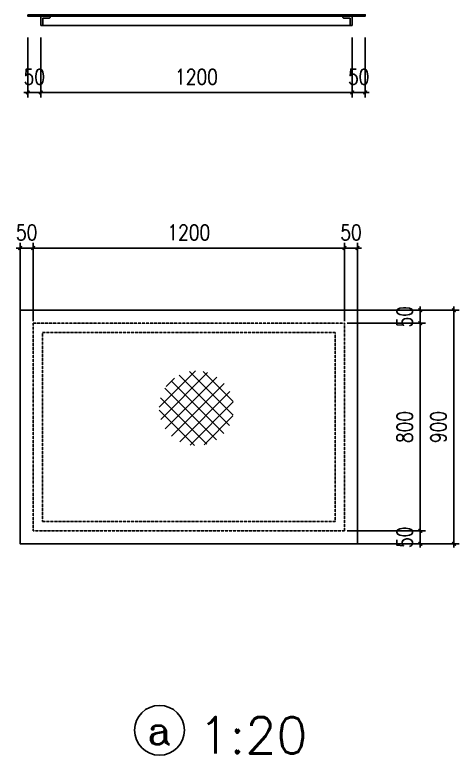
# Model space of a CAD drawing. Extents: x -1348811 to 123514, y -640545 to 749356.
# Drawn here: x -699337 to -695056, y 183123 to 190258 of the extents above; entities that cross this region are included whole.
import ezdxf
from ezdxf.enums import TextEntityAlignment as Align

# ---------------------------------------------------------------- set-up
doc = ezdxf.new("R2010")
doc.units = 0
doc.header["$LTSCALE"] = 10
doc.header["$MEASUREMENT"] = 0
doc.linetypes.add('DASH', pattern=[0.35, 0.25, -0.1])
doc.layers.get('0').update_dxf_attribs({"linetype": 'CONTINUOUS'})
doc.layers.get('Defpoints').update_dxf_attribs({"linetype": 'CONTINUOUS'})
for name, color, linetype in [('A-TEXT', 7, 'CONTINUOUS'), ('A_HATCH', 8, 'CONTINUOUS'), ('AXIS', 3, 'CONTINUOUS'), ('AXIS_TEXT', 7, 'CONTINUOUS'), ('QD', 5, 'CONTINUOUS'), ('STAIR', 9, 'CONTINUOUS')]:
    doc.layers.add(name, color=color, linetype=linetype)
doc.styles.add('_HZTXT', font='tjromans.shx', dxfattribs={"width": 0.8, "bigfont": 'tjhztxt.shx'})
doc.styles.add('COMPLEX', font='COMPLEX')
doc.styles.add('HZ', font='romans', dxfattribs={"width": 0.6, "bigfont": 'hztxt'})
doc.dimstyles.new('DIMN50', dxfattribs={"dimscale": 0.5, "dimtxt": 300, "dimasz": 0.5, "dimexe": 100, "dimexo": 100, "dimgap": 150, "dimtad": 1, "dimdec": 0, "dimzin": 0, "dimdsep": 46, "dimtxsty": '_HZTXT', "dimblk": '_DIMX', "dimcen": 0.09, "dimclrt": 7, "dimadec": 1, "dimazin": 0, "dimtfac": 1, "dimtdec": 0, "dimtix": 1, "dimtmove": 2, "dimatfit": 3, "dimldrblk": 'ARCHTICK', "dimfxl": 0, "dimtolj": 1, "dimtzin": 0, "dimarcsym": 0})

# ---------------------------------------------------------------- blocks, each defined once
blk = doc.blocks.new('_DIMX')
blk.add_line((-150, 0), (150, 0))
at = {"const_width": 50}
blk.add_lwpolyline([(-70, -70), (70, 70)], dxfattribs=at)
blk = doc.blocks.new('*D2026')
at = {"layer": 'AXIS', "color": 0, "lineweight": -2}
for p, q in [((-696160.7, 188010.4), (-696161, 188010.4)), ((-696160.5, 187305.5), (-696160.5, 188060.4)), ((-696035.5, 188010.4), (-696160.5, 188010.4)), ((-696035.5, 187305.5), (-696035.5, 188060.4)), ((-696035.2, 188010.4), (-696035, 188010.4))]:
    blk.add_line(p, q, dxfattribs=at)
at = {"layer": 'Defpoints', "color": 0}
for p in [(-696160.5, 188010.4), (-696160.5, 187255.5), (-696035.5, 187255.5)]:
    blk.add_point(p, dxfattribs=at)
at = {"layer": 'AXIS', "color": 0, "lineweight": -2, "xscale": 0.25, "yscale": 0.25, "zscale": 0.25}
for p, rotation in [((-696160.5, 188010.4), 8.537626542546147e-10), ((-696035.5, 188010.4), 180.0000000008538)]:
    blk.add_blockref('_DIMX', p, dxfattribs=dict(at, rotation=rotation))
at = {"layer": 'AXIS', "color": 7, "insert": (-696098, 188160.4), "char_height": 150, "attachment_point": 5, "style": '_HZTXT'}
blk.add_mtext('\\A1;50', dxfattribs=at)
blk = doc.blocks.new('_ArchTick')
at = {"color": 0, "linetype": 'ByBlock', "const_width": 0.4}
blk.add_lwpolyline([(-0.5, -0.5), (0.5, 0.5)], dxfattribs=at)
blk = doc.blocks.new('*D2027')
at = {"layer": 'AXIS', "color": 0, "lineweight": -2}
for p, q in [((-699160.5, 187305.5), (-699160.5, 188060.4)), ((-696160.7, 188010.4), (-699160.2, 188010.4)), ((-696160.5, 187305.5), (-696160.5, 188060.4))]:
    blk.add_line(p, q, dxfattribs=at)
at = {"layer": 'Defpoints', "color": 0}
for p in [(-699160.5, 188010.4), (-699160.5, 187255.5), (-696160.5, 187255.5)]:
    blk.add_point(p, dxfattribs=at)
at = {"layer": 'AXIS', "color": 0, "lineweight": -2, "xscale": 0.25, "yscale": 0.25, "zscale": 0.25}
for p, rotation in [((-699160.5, 188010.4), 180.0000000003291), ((-696160.5, 188010.4), 3.290168137937143e-10)]:
    blk.add_blockref('_DIMX', p, dxfattribs=dict(at, rotation=rotation))
at = {"layer": 'AXIS', "color": 7, "insert": (-697660.5, 188160.4), "char_height": 150, "attachment_point": 5, "style": '_HZTXT'}
blk.add_mtext('\\A1;1200', dxfattribs=at)
blk = doc.blocks.new('*D2028')
at = {"layer": 'AXIS', "color": 0, "lineweight": -2}
for p, q in [((-699285.7, 188010.4), (-699286, 188010.4)), ((-699285.5, 187305.5), (-699285.5, 188060.4)), ((-699160.5, 188010.4), (-699285.5, 188010.4)), ((-699160.5, 187305.5), (-699160.5, 188060.4)), ((-699160.2, 188010.4), (-699160, 188010.4))]:
    blk.add_line(p, q, dxfattribs=at)
at = {"layer": 'Defpoints', "color": 0}
for p in [(-699285.5, 188010.4), (-699285.5, 187255.5), (-699160.5, 187255.5)]:
    blk.add_point(p, dxfattribs=at)
at = {"layer": 'AXIS', "color": 0, "lineweight": -2, "xscale": 0.25, "yscale": 0.25, "zscale": 0.25}
for p, rotation in [((-699285.5, 188010.4), 1.067190595599543e-09), ((-699160.5, 188010.4), 180.0000000010672)]:
    blk.add_blockref('_DIMX', p, dxfattribs=dict(at, rotation=rotation))
at = {"layer": 'AXIS', "color": 7, "insert": (-699223, 188160.4), "char_height": 150, "attachment_point": 5, "rotation": 0, "style": '_HZTXT'}
blk.add_mtext('\\A1;50', dxfattribs=at)
blk = doc.blocks.new('*D2029')
at = {"layer": 'AXIS', "color": 0, "lineweight": -2}
for p, q in [((-696135.5, 185285.7), (-695380.6, 185285.7)), ((-695430.6, 185285.9), (-695430.6, 185286.2)), ((-695430.6, 185160.7), (-695430.6, 185285.7)), ((-696135.5, 185160.7), (-695380.6, 185160.7)), ((-695430.6, 185160.4), (-695430.6, 185160.2))]:
    blk.add_line(p, q, dxfattribs=at)
at = {"layer": 'Defpoints', "color": 0}
for p in [(-696185.5, 185285.7), (-695430.6, 185285.7), (-696185.5, 185160.7)]:
    blk.add_point(p, dxfattribs=at)
at = {"layer": 'AXIS', "color": 0, "lineweight": -2, "xscale": 0.25, "yscale": 0.25, "zscale": 0.25}
for p, rotation in [((-695430.6, 185285.7), 270), ((-695430.6, 185160.7), 90)]:
    blk.add_blockref('_DIMX', p, dxfattribs=dict(at, rotation=rotation))
at = {"layer": 'AXIS', "color": 7, "insert": (-695580.6, 185223.2), "char_height": 150, "attachment_point": 5, "rotation": 90, "style": '_HZTXT'}
blk.add_mtext('\\A1;50', dxfattribs=at)
blk = doc.blocks.new('*D2030')
at = {"layer": 'AXIS', "color": 0, "lineweight": -2}
for p, q in [((-696135.5, 187285.7), (-695380.6, 187285.7)), ((-695430.6, 185285.9), (-695430.6, 187285.4)), ((-696135.5, 185285.7), (-695380.6, 185285.7))]:
    blk.add_line(p, q, dxfattribs=at)
at = {"layer": 'Defpoints', "color": 0}
for p in [(-696185.5, 187285.7), (-695430.6, 187285.7), (-696185.5, 185285.7)]:
    blk.add_point(p, dxfattribs=at)
at = {"layer": 'AXIS', "color": 0, "lineweight": -2, "xscale": 0.25, "yscale": 0.25, "zscale": 0.25}
for p, rotation in [((-695430.6, 187285.7), 90), ((-695430.6, 185285.7), 270)]:
    blk.add_blockref('_DIMX', p, dxfattribs=dict(at, rotation=rotation))
at = {"layer": 'AXIS', "color": 7, "insert": (-695580.6, 186285.7), "char_height": 150, "attachment_point": 5, "rotation": 90, "style": '_HZTXT'}
blk.add_mtext('\\A1;800', dxfattribs=at)
blk = doc.blocks.new('*D2031')
at = {"layer": 'AXIS', "color": 0, "lineweight": -2}
for p, q in [((-696135.5, 187410.7), (-695380.6, 187410.7)), ((-695430.6, 187410.9), (-695430.6, 187411.2)), ((-695430.6, 187285.7), (-695430.6, 187410.7)), ((-696135.5, 187285.7), (-695380.6, 187285.7)), ((-695430.6, 187285.4), (-695430.6, 187285.2))]:
    blk.add_line(p, q, dxfattribs=at)
at = {"layer": 'Defpoints', "color": 0}
for p in [(-696185.5, 187410.7), (-695430.6, 187410.7), (-696185.5, 187285.7)]:
    blk.add_point(p, dxfattribs=at)
at = {"layer": 'AXIS', "color": 0, "lineweight": -2, "xscale": 0.25, "yscale": 0.25, "zscale": 0.25}
for p, rotation in [((-695430.6, 187410.7), 270), ((-695430.6, 187285.7), 90)]:
    blk.add_blockref('_DIMX', p, dxfattribs=dict(at, rotation=rotation))
at = {"layer": 'AXIS', "color": 7, "insert": (-695580.6, 187348.2), "char_height": 150, "attachment_point": 5, "rotation": 90, "style": '_HZTXT'}
blk.add_mtext('\\A1;50', dxfattribs=at)
blk = doc.blocks.new('*D2032')
at = {"layer": 'AXIS', "color": 0, "lineweight": -2}
for p, q in [((-695811.1, 187410.7), (-695056.2, 187410.7)), ((-695106.2, 185160.9), (-695106.2, 187410.4)), ((-695811.1, 185160.7), (-695056.2, 185160.7))]:
    blk.add_line(p, q, dxfattribs=at)
at = {"layer": 'Defpoints', "color": 0}
for p in [(-695861.1, 187410.7), (-695106.2, 187410.7), (-695861.1, 185160.7)]:
    blk.add_point(p, dxfattribs=at)
at = {"layer": 'AXIS', "color": 0, "lineweight": -2, "xscale": 0.25, "yscale": 0.25, "zscale": 0.25}
for p, rotation in [((-695106.2, 187410.7), 90), ((-695106.2, 185160.7), 270)]:
    blk.add_blockref('_DIMX', p, dxfattribs=dict(at, rotation=rotation))
at = {"layer": 'AXIS', "color": 7, "insert": (-695256.2, 186285.7), "char_height": 150, "attachment_point": 5, "rotation": 90, "style": '_HZTXT'}
blk.add_mtext('\\A1;900', dxfattribs=at)
blk = doc.blocks.new('*D2033')
at = {"layer": 'AXIS', "color": 0, "lineweight": -2}
for p, q in [((-696086.7, 190039.2), (-696086.7, 189459.7)), ((-695961.7, 190039.2), (-695961.7, 189459.7)), ((-696086.9, 189509.7), (-696087.2, 189509.7)), ((-695961.7, 189509.7), (-696086.7, 189509.7)), ((-695961.4, 189509.7), (-695961.2, 189509.7))]:
    blk.add_line(p, q, dxfattribs=at)
at = {"layer": 'Defpoints', "color": 0}
for p in [(-696086.7, 190089.2), (-695961.7, 190089.2), (-696086.7, 189509.7)]:
    blk.add_point(p, dxfattribs=at)
at = {"layer": 'AXIS', "color": 0, "lineweight": -2, "xscale": 0.25, "yscale": 0.25, "zscale": 0.25}
for p, rotation in [((-696086.7, 189509.7), 359.9999999991463), ((-695961.7, 189509.7), 179.9999999991462)]:
    blk.add_blockref('_DIMX', p, dxfattribs=dict(at, rotation=rotation))
at = {"layer": 'AXIS', "color": 7, "insert": (-696024.2, 189659.7), "char_height": 150, "attachment_point": 5, "style": '_HZTXT'}
blk.add_mtext('\\A1;50', dxfattribs=at)
blk = doc.blocks.new('*D2034')
at = {"layer": 'AXIS', "color": 0, "lineweight": -2}
for p, q in [((-699086.7, 190039.2), (-699086.7, 189459.7)), ((-696086.7, 190039.2), (-696086.7, 189459.7)), ((-696086.9, 189509.7), (-699086.4, 189509.7))]:
    blk.add_line(p, q, dxfattribs=at)
at = {"layer": 'Defpoints', "color": 0}
for p in [(-699086.7, 190089.2), (-696086.7, 190089.2), (-699086.7, 189509.7)]:
    blk.add_point(p, dxfattribs=at)
at = {"layer": 'AXIS', "color": 0, "lineweight": -2, "xscale": 0.25, "yscale": 0.25, "zscale": 0.25}
for p, rotation in [((-699086.7, 189509.7), 179.9999999996798), ((-696086.7, 189509.7), 359.9999999996798)]:
    blk.add_blockref('_DIMX', p, dxfattribs=dict(at, rotation=rotation))
at = {"layer": 'AXIS', "color": 7, "insert": (-697586.7, 189659.7), "char_height": 150, "attachment_point": 5, "style": '_HZTXT'}
blk.add_mtext('\\A1;1200', dxfattribs=at)
blk = doc.blocks.new('*D2035')
at = {"layer": 'AXIS', "color": 0, "lineweight": -2}
for p, q in [((-699211.7, 190039.2), (-699211.7, 189459.7)), ((-699086.7, 190039.2), (-699086.7, 189459.7)), ((-699211.9, 189509.7), (-699212.2, 189509.7)), ((-699086.7, 189509.7), (-699211.7, 189509.7)), ((-699086.4, 189509.7), (-699086.2, 189509.7))]:
    blk.add_line(p, q, dxfattribs=at)
at = {"layer": 'Defpoints', "color": 0}
for p in [(-699211.7, 190089.2), (-699086.7, 190089.2), (-699211.7, 189509.7)]:
    blk.add_point(p, dxfattribs=at)
at = {"layer": 'AXIS', "color": 0, "lineweight": -2, "xscale": 0.25, "yscale": 0.25, "zscale": 0.25}
for p, rotation in [((-699211.7, 189509.7), 359.9999999987193), ((-699086.7, 189509.7), 179.9999999987193)]:
    blk.add_blockref('_DIMX', p, dxfattribs=dict(at, rotation=rotation))
at = {"layer": 'AXIS', "color": 7, "insert": (-699149.2, 189659.7), "char_height": 150, "attachment_point": 5, "rotation": 360, "style": '_HZTXT'}
blk.add_mtext('\\A1;50', dxfattribs=at)
blk = doc.blocks.new('_AXISO')
blk.add_circle((0, 0), 0.5)
at = {"layer": 'AXIS_TEXT', "style": 'COMPLEX', "width": 1.041667}
blk.add_attdef('A', text='', height=0.56, dxfattribs=at).set_placement((-0.25, -0.28), (0.25, -0.28), align=Align.FIT)

msp = doc.modelspace()

# ---------------------------------------------------------------- hatches: boundary and pattern name
at = {"layer": 'A_HATCH'}
h = msp.add_hatch(dxfattribs=at)
h.set_pattern_fill('ANSI37', color=256, scale=750, style=0)
h.set_pattern_definition([(45, (-10456895.84, 3703810.685), (-66.2912607, 66.2912607), []), (135, (-10456895.84, 3703810.685), (-66.2912607, -66.2912607), [])])
h.paths.add_polyline_path([(-697227.8, 186466.1, 1), (-697947.2, 186466.1, 1)])

# ---------------------------------------------------------------- linework, layer by layer
at = {"layer": 'AXIS'}
msp.add_line((-699076.7, 190155.3), (-696086.7, 190155.3), dxfattribs=at)
at = {"layer": 'QD'}
for points in [[(-699086.7, 190155.3), (-699086.7, 190245.3), (-698996.7, 190245.3), (-698996.7, 190235.3, -0.414214), (-699006.7, 190225.3), (-699066.7, 190225.3), (-699066.7, 190165.3, -0.414214), (-699076.7, 190155.3)], [(-696086.7, 190155.3), (-696086.7, 190245.3), (-696176.7, 190245.3), (-696176.7, 190235.3, 0.414214), (-696166.7, 190225.3), (-696106.7, 190225.3), (-696106.7, 190165.3, 0.414214), (-696096.7, 190155.3)]]:
    msp.add_lwpolyline(points, format="xyb", close=True, dxfattribs=at)
at = {"layer": 'QD', "linetype": 'DASH'}
for points in [[(-699160.5, 187285.7), (-696160.5, 187285.7), (-696160.5, 185285.7), (-699160.5, 185285.7)], [(-699070.5, 187195.7), (-696250.5, 187195.7), (-696250.5, 185375.7), (-699070.5, 185375.7)]]:
    msp.add_lwpolyline(points, close=True, dxfattribs=at)
at = {"layer": 'STAIR'}
for points in [[(-699211.7, 190257.8), (-695961.7, 190257.8), (-695961.7, 190245.3), (-699211.7, 190245.3)], [(-699285.5, 187410.7), (-696035.5, 187410.7), (-696035.5, 185160.7), (-699285.5, 185160.7)]]:
    msp.add_lwpolyline(points, close=True, dxfattribs=at)

# ---------------------------------------------------------------- block references
at = {"layer": 'AXIS', "ltscale": 100}
ref = msp.add_blockref('_AXISO', (-697942.5, 183363.3), dxfattribs=dict(at, xscale=480, yscale=480, zscale=479.9999999999998))
ref.add_attrib('A', 'a', dxfattribs={"layer": 'AXIS_TEXT', "height": 268.8, "style": 'COMPLEX', "width": 1.25}).set_placement((-698062.5, 183228.9), (-697822.5, 183228.9), align=Align.FIT)

# ---------------------------------------------------------------- texts
at = {"layer": 'A-TEXT', "ltscale": 10, "style": 'HZ'}
msp.add_text('1:20', height=350, dxfattribs=at).set_placement((-697567.2, 183139.9))

# ---------------------------------------------------------------- dimensions: what is measured, and where the dimension line sits
at = {"layer": 'AXIS'}
for p1, p2, distance, picture, middle in [((-699086.7, 190089.2), (-699211.7, 190089.2), 579.5, '*D2035', (-699149.2, 189659.7)), ((-695961.7, 190089.2), (-696086.7, 190089.2), 579.5, '*D2033', (-696024.2, 189659.7)), ((-699160.5, 187255.5), (-699285.5, 187255.5), -754.9, '*D2028', (-699223, 188160.4)), ((-696035.5, 187255.5), (-696160.5, 187255.5), -754.9, '*D2026', (-696098, 188160.4)), ((-696185.5, 187285.7), (-696185.5, 187410.7), -754.9, '*D2031', (-695580.6, 187348.2)), ((-695861.1, 185160.7), (-695861.1, 187410.7), -754.9, '*D2032', (-695256.2, 186285.7)), ((-696185.5, 185285.7), (-696185.5, 187285.7), -754.9, '*D2030', (-695580.6, 186285.7)), ((-696185.5, 185160.7), (-696185.5, 185285.7), -754.9, '*D2029', (-695580.6, 185223.2))]:
    dim = msp.add_aligned_dim(p1=p1, p2=p2, distance=distance, dimstyle='DIMN50', override={"dimlfac": 0.4}, dxfattribs=at)
    dim.commit()
    dim.dimension.update_dxf_attribs({"geometry": picture, "text_midpoint": middle})
for p1, p2, distance, picture, middle in [((-696086.7, 190089.2), (-699086.7, 190089.2), 579.5, '*D2034', (-697586.7, 189659.7)), ((-696160.5, 187255.5), (-699160.5, 187255.5), -754.9, '*D2027', (-697660.5, 188160.4))]:
    dim = msp.add_aligned_dim(p1=p1, p2=p2, distance=distance, text='1200', dimstyle='DIMN50', override={"dimlfac": 0.4}, dxfattribs=at)
    dim.commit()
    dim.dimension.update_dxf_attribs({"geometry": picture, "text_midpoint": middle})

doc.saveas('drawing.dxf')
